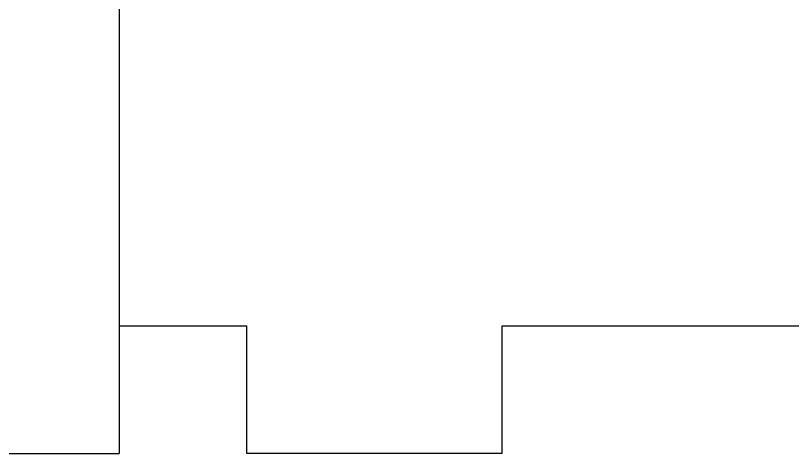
# Model space of a CAD drawing. Header units: millimetres. Extents: x -512 to -50, y 143 to 454.
# Drawn here: x -441.85 to -405.32, y 142.95 to 163.52 of the extents above; entities that cross this region are included whole.
import ezdxf

# ---------------------------------------------------------------- set-up
doc = ezdxf.new("R2010")
doc.units = ezdxf.units.MM

msp = doc.modelspace()

# ---------------------------------------------------------------- linework, layer by layer
at = {"color": 7, "linetype": 'Continuous', "lineweight": 25}
for p, q in [((-436.971, 335.946), (-436.971, 142.946)), ((-436.971, 148.946), (-430.971, 148.946)), ((-430.971, 142.946), (-430.971, 148.946)), ((-418.971, 148.946), (-378.971, 148.946)), ((-418.971, 142.946), (-418.971, 148.946)), ((-444.971, 142.946), (-436.971, 142.946)), ((-418.971, 142.946), (-430.971, 142.946))]:
    msp.add_line(p, q, dxfattribs=at)

doc.saveas('drawing.dxf')
